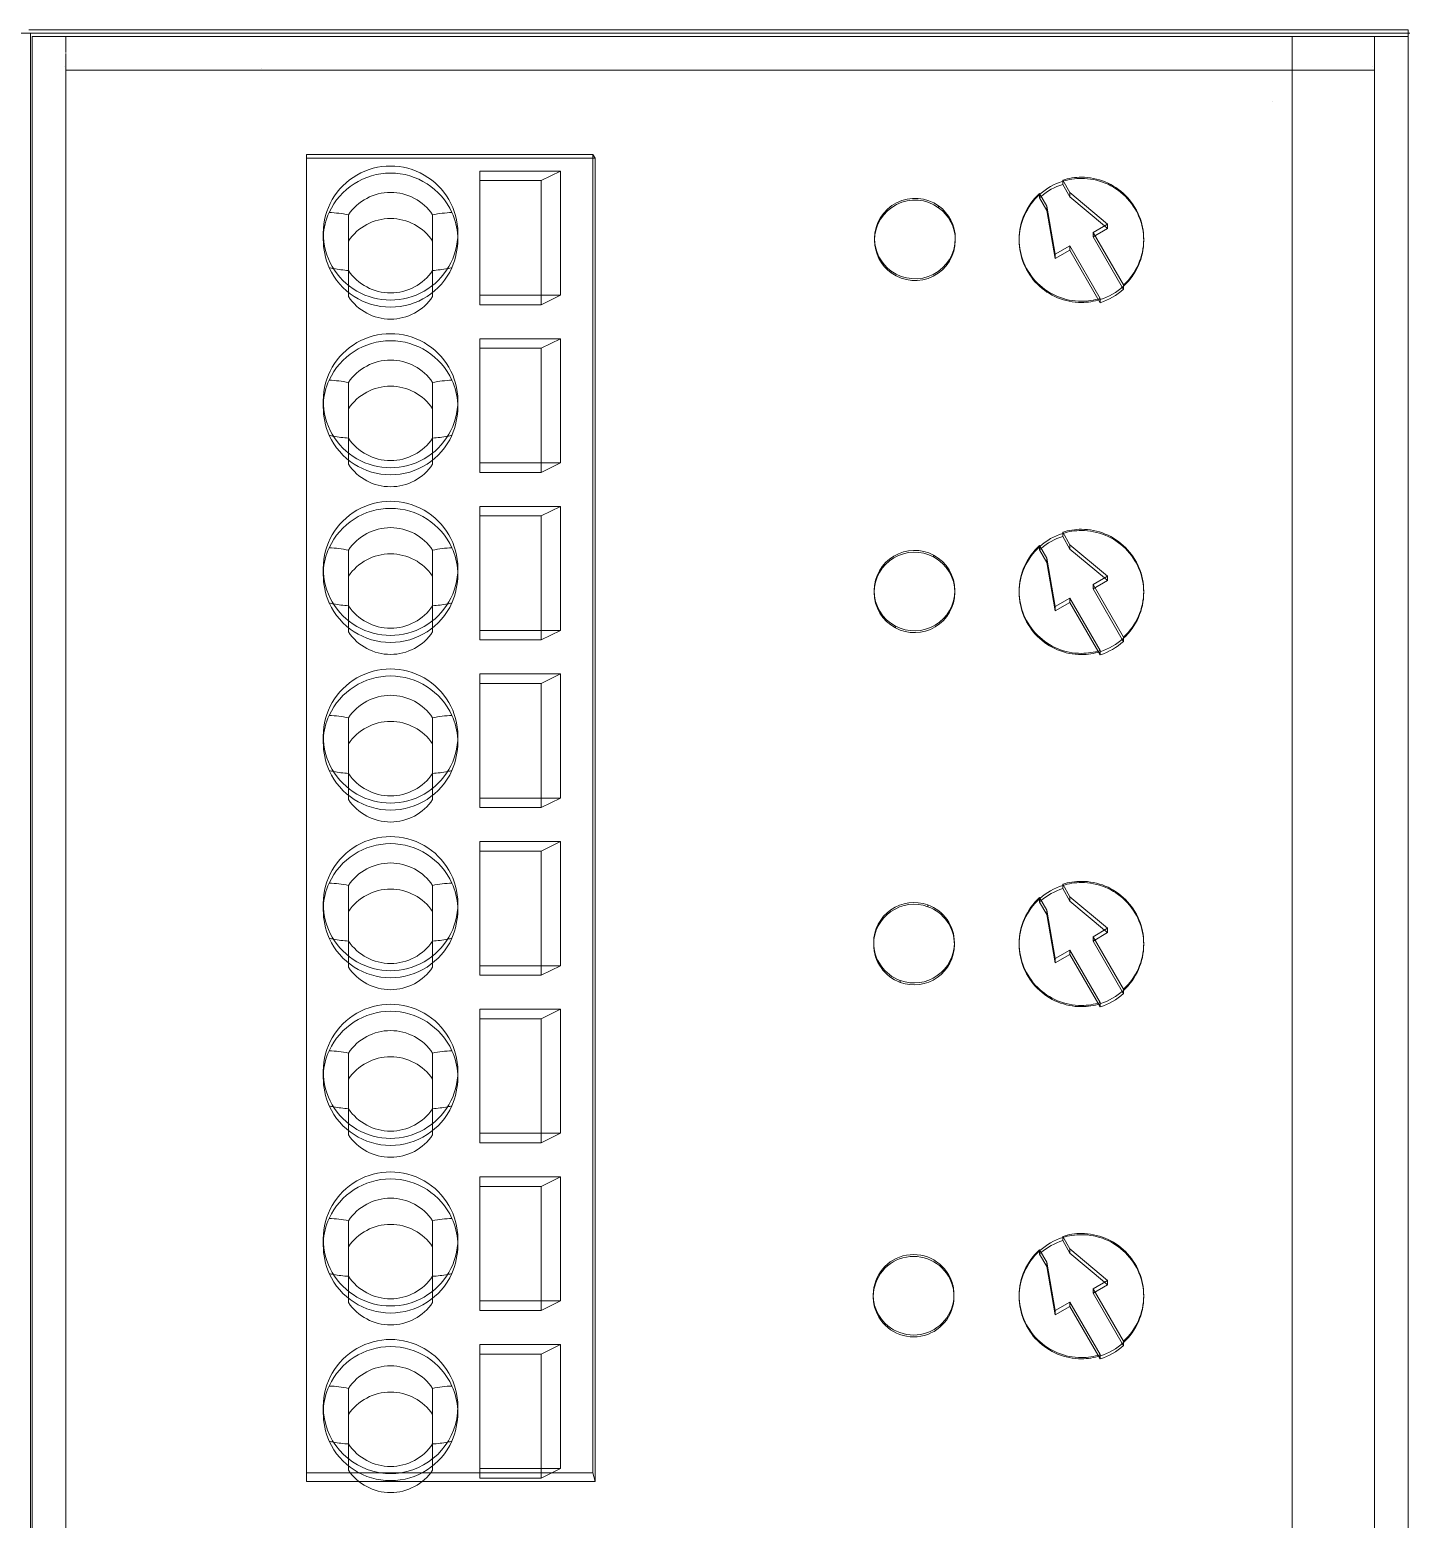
# Model space of a CAD drawing. Header units: millimetres. Extents: x 4137 to 6698, y 1400 to 3585.
# Drawn here: x 4469.7 to 4510.68, y 2616.49 to 2660.75 of the extents above; entities that cross this region are included whole.
import ezdxf

# ---------------------------------------------------------------- set-up
doc = ezdxf.new("R2010")
doc.units = ezdxf.units.MM
doc.layers.add('000-SI-Oprema', color=30, linetype='Continuous', lineweight=0)

msp = doc.modelspace()

# ---------------------------------------------------------------- linework, layer by layer
at = {"layer": '000-SI-Oprema', "color": 0, "linetype": 'ByBlock', "lineweight": 0}
for p, q in [((4469.728, 2660.646), (4428.728, 2660.646)), ((4469.728, 2660.646), (4428.728, 2660.646)), ((4510.68, 2660.745), (4469.68, 2660.745)), ((4510.68, 2660.745), (4469.68, 2660.745)), ((4469.728, 2530.646), (4469.728, 2660.646)), ((4469.728, 2549.195), (4469.728, 2660.646)), ((4469.728, 2660.646), (4469.728, 2660.646)), ((4469.728, 2660.646), (4469.728, 2660.646)), ((4510.728, 2660.646), (4469.728, 2660.646)), ((4469.728, 2660.646), (4469.728, 2530.646)), ((4469.728, 2549.195), (4469.728, 2660.646)), ((4469.728, 2660.646), (4469.728, 2660.646)), ((4510.728, 2660.646), (4469.728, 2660.646)), ((4470.728, 2660.646), (4470.728, 2660.646)), ((4471.68, 2660.745), (4471.68, 2660.745)), ((4471.68, 2660.745), (4471.68, 2660.745)), ((4471.728, 2660.646), (4471.728, 2660.646)), ((4471.728, 2660.646), (4471.728, 2660.646)), ((4472.84, 2660.646), (4472.84, 2660.646)), ((4474.68, 2660.745), (4474.68, 2660.745)), ((4474.68, 2660.745), (4474.68, 2660.745)), ((4474.68, 2660.745), (4474.68, 2660.745)), ((4474.68, 2660.745), (4474.68, 2660.745)), ((4474.68, 2660.745), (4474.68, 2660.745)), ((4474.68, 2660.745), (4474.68, 2660.745)), ((4474.68, 2660.745), (4474.68, 2660.745)), ((4474.68, 2660.745), (4474.68, 2660.745)), ((4474.68, 2660.745), (4474.68, 2660.745)), ((4474.68, 2660.745), (4474.68, 2660.745)), ((4474.68, 2660.745), (4474.68, 2660.745)), ((4474.68, 2660.745), (4474.68, 2660.745)), ((4474.68, 2660.745), (4474.68, 2660.745)), ((4474.728, 2660.646), (4474.728, 2660.646)), ((4474.728, 2660.646), (4474.728, 2660.646)), ((4474.728, 2660.646), (4474.728, 2660.646)), ((4474.728, 2660.646), (4474.728, 2660.646)), ((4474.728, 2660.646), (4474.728, 2660.646)), ((4474.728, 2660.646), (4474.728, 2660.646)), ((4474.728, 2660.646), (4474.728, 2660.646)), ((4474.728, 2660.646), (4474.728, 2660.646)), ((4474.728, 2660.646), (4474.728, 2660.646)), ((4474.728, 2660.646), (4474.728, 2660.646)), ((4474.728, 2660.646), (4474.728, 2660.646)), ((4474.728, 2660.646), (4474.728, 2660.646)), ((4474.728, 2660.646), (4474.728, 2660.646)), ((4475.08, 2660.745), (4475.08, 2660.745)), ((4475.08, 2660.745), (4475.08, 2660.745)), ((4475.128, 2660.646), (4475.128, 2660.646)), ((4475.128, 2660.646), (4475.128, 2660.646)), ((4476.58, 2660.745), (4476.58, 2660.745)), ((4476.58, 2660.745), (4476.58, 2660.745)), ((4476.58, 2660.745), (4476.58, 2660.745)), ((4476.58, 2660.745), (4476.58, 2660.745)), ((4476.628, 2660.646), (4476.628, 2660.646)), ((4476.628, 2660.646), (4476.628, 2660.646)), ((4476.628, 2660.646), (4476.628, 2660.646)), ((4476.628, 2660.646), (4476.628, 2660.646)), ((4477.58, 2660.745), (4477.58, 2660.745)), ((4477.628, 2660.646), (4477.628, 2660.646)), ((4478.08, 2660.745), (4478.08, 2660.745)), ((4478.08, 2660.745), (4478.08, 2660.745)), ((4478.08, 2660.745), (4478.08, 2660.745)), ((4478.128, 2660.646), (4478.128, 2660.646)), ((4478.128, 2660.646), (4478.128, 2660.646)), ((4478.128, 2660.646), (4478.128, 2660.646)), ((4489.197, 2660.745), (4489.197, 2660.745)), ((4489.197, 2660.745), (4489.197, 2660.745)), ((4489.197, 2660.745), (4489.197, 2660.745)), ((4489.197, 2660.745), (4489.197, 2660.745)), ((4489.197, 2660.745), (4489.197, 2660.745)), ((4489.197, 2660.745), (4489.197, 2660.745)), ((4489.197, 2660.745), (4489.197, 2660.745)), ((4489.197, 2660.745), (4489.197, 2660.745)), ((4489.197, 2660.745), (4489.197, 2660.745)), ((4489.197, 2660.745), (4489.197, 2660.745)), ((4489.197, 2660.745), (4489.197, 2660.745)), ((4489.197, 2660.745), (4489.197, 2660.745)), ((4489.197, 2660.745), (4489.197, 2660.745)), ((4489.197, 2660.745), (4489.197, 2660.745)), ((4489.197, 2660.745), (4489.197, 2660.745)), ((4489.245, 2660.646), (4489.245, 2660.646)), ((4489.245, 2660.646), (4489.245, 2660.646)), ((4489.245, 2660.646), (4489.245, 2660.646)), ((4489.245, 2660.646), (4489.245, 2660.646)), ((4489.245, 2660.646), (4489.245, 2660.646)), ((4489.245, 2660.646), (4489.245, 2660.646)), ((4489.245, 2660.646), (4489.245, 2660.646)), ((4489.245, 2660.646), (4489.245, 2660.646)), ((4489.245, 2660.646), (4489.245, 2660.646)), ((4489.245, 2660.646), (4489.245, 2660.646)), ((4489.245, 2660.646), (4489.245, 2660.646)), ((4489.245, 2660.646), (4489.245, 2660.646)), ((4489.245, 2660.646), (4489.245, 2660.646)), ((4489.245, 2660.646), (4489.245, 2660.646)), ((4489.245, 2660.646), (4489.245, 2660.646)), ((4491.162, 2660.745), (4491.162, 2660.745)), ((4491.162, 2660.745), (4491.162, 2660.745)), ((4491.162, 2660.745), (4491.162, 2660.745)), ((4491.162, 2660.745), (4491.162, 2660.745)), ((4491.162, 2660.745), (4491.162, 2660.745)), ((4491.162, 2660.745), (4491.162, 2660.745)), ((4491.162, 2660.745), (4491.162, 2660.745)), ((4491.162, 2660.745), (4491.162, 2660.745)), ((4491.162, 2660.745), (4491.162, 2660.745)), ((4491.162, 2660.745), (4491.162, 2660.745)), ((4491.162, 2660.745), (4491.162, 2660.745)), ((4491.162, 2660.745), (4491.162, 2660.745)), ((4491.162, 2660.745), (4491.162, 2660.745)), ((4491.162, 2660.745), (4491.162, 2660.745)), ((4491.162, 2660.745), (4491.162, 2660.745)), ((4491.21, 2660.646), (4491.21, 2660.646)), ((4491.21, 2660.646), (4491.21, 2660.646)), ((4491.21, 2660.646), (4491.21, 2660.646)), ((4491.21, 2660.646), (4491.21, 2660.646)), ((4491.21, 2660.646), (4491.21, 2660.646)), ((4491.21, 2660.646), (4491.21, 2660.646)), ((4491.21, 2660.646), (4491.21, 2660.646)), ((4491.21, 2660.646), (4491.21, 2660.646)), ((4491.21, 2660.646), (4491.21, 2660.646)), ((4491.21, 2660.646), (4491.21, 2660.646)), ((4491.21, 2660.646), (4491.21, 2660.646)), ((4491.21, 2660.646), (4491.21, 2660.646)), ((4491.21, 2660.646), (4491.21, 2660.646)), ((4491.21, 2660.646), (4491.21, 2660.646)), ((4491.21, 2660.646), (4491.21, 2660.646)), ((4506.68, 2660.745), (4506.68, 2660.745)), ((4506.68, 2660.745), (4506.68, 2660.745)), ((4506.68, 2660.745), (4506.68, 2660.745)), ((4506.68, 2660.745), (4506.68, 2660.745)), ((4506.68, 2660.745), (4506.68, 2660.745)), ((4506.68, 2660.745), (4506.68, 2660.745)), ((4506.68, 2660.745), (4506.68, 2660.745)), ((4506.68, 2660.745), (4506.68, 2660.745)), ((4506.68, 2660.745), (4506.68, 2660.745)), ((4506.68, 2660.745), (4506.68, 2660.745)), ((4506.68, 2660.745), (4506.68, 2660.745)), ((4506.68, 2660.745), (4506.68, 2660.745)), ((4506.728, 2660.646), (4506.728, 2660.646)), ((4506.728, 2660.646), (4506.728, 2660.646)), ((4506.728, 2660.646), (4506.728, 2660.646)), ((4506.728, 2660.646), (4506.728, 2660.646)), ((4506.728, 2660.646), (4506.728, 2660.646)), ((4506.728, 2660.646), (4506.728, 2660.646)), ((4506.728, 2660.646), (4506.728, 2660.646)), ((4506.728, 2660.646), (4506.728, 2660.646)), ((4506.728, 2660.646), (4506.728, 2660.646)), ((4506.728, 2660.646), (4506.728, 2660.646)), ((4506.728, 2660.646), (4506.728, 2660.646)), ((4506.728, 2660.646), (4506.728, 2660.646)), ((4506.98, 2660.745), (4506.98, 2660.745)), ((4506.98, 2660.745), (4506.98, 2660.745)), ((4506.98, 2660.745), (4506.98, 2660.745)), ((4507.028, 2660.646), (4507.028, 2660.646)), ((4507.028, 2660.646), (4507.028, 2660.646)), ((4507.028, 2660.646), (4507.028, 2660.646)), ((4507.178, 2660.646), (4507.178, 2660.646)), ((4510.68, 2530.745), (4510.68, 2660.745)), ((4510.68, 2549.295), (4510.68, 2660.745)), ((4510.68, 2660.745), (4510.68, 2660.745)), ((4469.776, 2660.546), (4469.776, 2547.605)), ((4469.776, 2660.546), (4469.776, 2660.546)), ((4469.776, 2660.546), (4472.888, 2660.546)), ((4470.776, 2660.071), (4470.776, 2660.546)), ((4470.776, 2660.546), (4470.776, 2660.546)), ((4472.888, 2660.546), (4472.888, 2660.546)), ((4472.888, 2660.546), (4507.226, 2660.546)), ((4507.226, 2660.546), (4507.226, 2547.605)), ((4507.226, 2660.546), (4510.676, 2660.546)), ((4507.226, 2660.546), (4507.226, 2660.546)), ((4509.676, 2660.546), (4509.676, 2660.071)), ((4509.676, 2660.546), (4509.676, 2660.546)), ((4510.676, 2660.546), (4510.676, 2547.604)), ((4510.676, 2660.546), (4510.676, 2660.546)), ((4470.776, 2660.044), (4470.776, 2548.761)), ((4509.676, 2548.761), (4509.676, 2660.071)), ((4470.728, 2659.646), (4470.728, 2659.646)), ((4470.776, 2659.546), (4509.676, 2659.546)), ((4470.776, 2659.546), (4470.776, 2659.546)), ((4476.591, 2659.609), (4476.591, 2659.609)), ((4509.628, 2659.646), (4509.628, 2659.646)), ((4509.676, 2659.546), (4509.676, 2659.546)), ((4506.657, 2658.627), (4506.657, 2658.627)), ((4506.657, 2658.627), (4506.657, 2658.627)), ((4506.657, 2658.627), (4506.657, 2658.627)), ((4506.657, 2658.627), (4506.657, 2658.627)), ((4506.657, 2658.627), (4506.657, 2658.627)), ((4506.657, 2658.627), (4506.657, 2658.627)), ((4506.657, 2658.627), (4506.657, 2658.627)), ((4506.657, 2658.627), (4506.657, 2658.627)), ((4506.657, 2658.627), (4506.657, 2658.627)), ((4506.657, 2658.627), (4506.657, 2658.627)), ((4506.657, 2658.627), (4506.657, 2658.627)), ((4506.657, 2658.627), (4506.657, 2658.627)), ((4477.928, 2657.039), (4477.928, 2617.87)), ((4486.437, 2657.039), (4477.928, 2657.039)), ((4486.437, 2617.87), (4486.437, 2657.039)), ((4486.513, 2656.928), (4486.437, 2657.039)), ((4486.437, 2656.928), (4477.928, 2656.928)), ((4486.513, 2656.928), (4486.437, 2656.928)), ((4486.511, 2617.615), (4486.513, 2656.928)), ((4483.078, 2656.548), (4483.078, 2652.862)), ((4485.478, 2656.548), (4483.078, 2656.548)), ((4483.078, 2656.263), (4484.902, 2656.263)), ((4485.478, 2656.548), (4484.902, 2656.263)), ((4484.902, 2652.862), (4484.902, 2656.263)), ((4485.478, 2656.548), (4485.478, 2652.862)), ((4500.409, 2656.28), (4500.409, 2656.275)), ((4500.625, 2655.906), (4500.409, 2656.28)), ((4500.409, 2656.275), (4500.409, 2656.27)), ((4500.409, 2656.27), (4500.409, 2656.265)), ((4500.409, 2656.265), (4500.409, 2656.259)), ((4500.409, 2656.259), (4500.409, 2656.254)), ((4500.409, 2656.254), (4500.409, 2656.249)), ((4500.409, 2656.249), (4500.409, 2656.244)), ((4500.409, 2656.244), (4500.409, 2656.231)), ((4500.409, 2656.231), (4500.409, 2656.218)), ((4500.409, 2656.218), (4500.409, 2656.204)), ((4500.409, 2656.204), (4500.409, 2656.191)), ((4500.409, 2656.191), (4500.409, 2656.178)), ((4500.409, 2656.178), (4500.409, 2656.165)), ((4500.409, 2656.165), (4500.409, 2656.151)), ((4500.409, 2656.151), (4500.625, 2655.778)), ((4499.716, 2655.881), (4499.716, 2655.876)), ((4499.716, 2655.881), (4499.932, 2655.508)), ((4499.716, 2655.876), (4499.716, 2655.871)), ((4499.716, 2655.871), (4499.716, 2655.866)), ((4499.716, 2655.866), (4499.716, 2655.861)), ((4499.716, 2655.861), (4499.716, 2655.856)), ((4499.716, 2655.856), (4499.716, 2655.851)), ((4499.716, 2655.851), (4499.716, 2655.846)), ((4499.716, 2655.833), (4499.716, 2655.846)), ((4499.716, 2655.819), (4499.716, 2655.833)), ((4499.716, 2655.806), (4499.716, 2655.819)), ((4499.716, 2655.793), (4499.716, 2655.806)), ((4499.716, 2655.779), (4499.716, 2655.793)), ((4499.716, 2655.766), (4499.716, 2655.779)), ((4499.716, 2655.753), (4499.716, 2655.766)), ((4499.932, 2655.38), (4499.716, 2655.753)), ((4501.745, 2654.97), (4500.625, 2655.906)), ((4500.625, 2655.906), (4500.625, 2655.778)), ((4500.625, 2655.778), (4501.654, 2654.918)), ((4479.178, 2653.594), (4479.178, 2655.246)), ((4481.678, 2655.246), (4481.678, 2653.594)), ((4496.719, 2655.458), (4496.719, 2655.512)), ((4499.932, 2655.508), (4499.932, 2655.38)), ((4499.932, 2655.508), (4500.186, 2654.074)), ((4500.186, 2653.945), (4499.932, 2655.38)), ((4501.312, 2654.721), (4501.745, 2654.97)), ((4501.745, 2654.842), (4501.312, 2654.593)), ((4501.654, 2654.918), (4501.745, 2654.842)), ((4501.745, 2654.842), (4501.745, 2654.97)), ((4478.428, 2654.519), (4478.428, 2654.705)), ((4482.428, 2654.519), (4482.428, 2654.705)), ((4494.816, 2654.543), (4494.816, 2654.49)), ((4497.216, 2654.544), (4497.216, 2654.49)), ((4499.116, 2654.487), (4499.116, 2654.522)), ((4501.312, 2654.593), (4501.312, 2654.721)), ((4502.215, 2653.163), (4501.312, 2654.721)), ((4501.312, 2654.593), (4502.18, 2653.096)), ((4502.816, 2654.487), (4502.816, 2654.522)), ((4500.186, 2654.074), (4500.619, 2654.323)), ((4500.619, 2654.194), (4500.186, 2653.945)), ((4500.186, 2654.074), (4500.186, 2653.945)), ((4500.619, 2654.323), (4500.619, 2654.194)), ((4500.619, 2654.323), (4501.522, 2652.764)), ((4501.522, 2652.636), (4500.619, 2654.194)), ((4479.178, 2653.594), (4479.178, 2652.817)), ((4481.678, 2653.594), (4481.678, 2652.817)), ((4495.312, 2653.522), (4495.312, 2653.575)), ((4502.18, 2653.096), (4502.215, 2653.034)), ((4502.215, 2653.158), (4502.215, 2653.163)), ((4502.215, 2653.153), (4502.215, 2653.158)), ((4502.215, 2653.147), (4502.215, 2653.153)), ((4502.215, 2653.142), (4502.215, 2653.147)), ((4502.215, 2653.137), (4502.215, 2653.142)), ((4502.215, 2653.132), (4502.215, 2653.137)), ((4502.215, 2653.127), (4502.215, 2653.132)), ((4502.215, 2653.114), (4502.215, 2653.127)), ((4502.215, 2653.101), (4502.215, 2653.114)), ((4502.215, 2653.087), (4502.215, 2653.101)), ((4502.215, 2653.074), (4502.215, 2653.087)), ((4502.215, 2653.061), (4502.215, 2653.074)), ((4502.215, 2653.048), (4502.215, 2653.061)), ((4502.215, 2653.034), (4502.215, 2653.048)), ((4485.478, 2652.862), (4483.078, 2652.862)), ((4483.078, 2652.577), (4483.078, 2652.862)), ((4484.902, 2652.577), (4484.902, 2652.862)), ((4484.902, 2652.577), (4485.478, 2652.862)), ((4501.522, 2652.759), (4501.522, 2652.764)), ((4501.522, 2652.754), (4501.522, 2652.759)), ((4501.522, 2652.749), (4501.522, 2652.754)), ((4501.522, 2652.744), (4501.522, 2652.749)), ((4501.522, 2652.739), (4501.522, 2652.744)), ((4501.522, 2652.734), (4501.522, 2652.739)), ((4501.522, 2652.729), (4501.522, 2652.734)), ((4501.522, 2652.715), (4501.522, 2652.729)), ((4501.522, 2652.702), (4501.522, 2652.715)), ((4501.522, 2652.689), (4501.522, 2652.702)), ((4501.522, 2652.676), (4501.522, 2652.689)), ((4501.522, 2652.662), (4501.522, 2652.676)), ((4501.522, 2652.649), (4501.522, 2652.662)), ((4501.522, 2652.636), (4501.522, 2652.649)), ((4483.078, 2652.577), (4484.902, 2652.577)), ((4483.078, 2651.567), (4483.078, 2647.881)), ((4485.478, 2651.567), (4483.078, 2651.567)), ((4483.078, 2651.282), (4484.902, 2651.282)), ((4485.478, 2651.567), (4484.902, 2651.282)), ((4484.902, 2647.881), (4484.902, 2651.282)), ((4485.478, 2651.567), (4485.478, 2647.881)), ((4479.178, 2648.613), (4479.178, 2650.265)), ((4481.678, 2650.265), (4481.678, 2648.613)), ((4478.428, 2649.538), (4478.428, 2649.724)), ((4482.428, 2649.538), (4482.428, 2649.724)), ((4479.178, 2648.613), (4479.178, 2647.836)), ((4481.678, 2648.613), (4481.678, 2647.836)), ((4485.478, 2647.881), (4483.078, 2647.881)), ((4483.078, 2647.596), (4483.078, 2647.881)), ((4484.902, 2647.596), (4484.902, 2647.881)), ((4484.902, 2647.596), (4485.478, 2647.881)), ((4483.078, 2647.596), (4484.902, 2647.596)), ((4483.078, 2646.586), (4483.078, 2642.9)), ((4485.478, 2646.586), (4483.078, 2646.586)), ((4485.478, 2646.586), (4484.902, 2646.301)), ((4485.478, 2646.586), (4485.478, 2642.9)), ((4483.078, 2646.301), (4484.902, 2646.301)), ((4484.902, 2642.9), (4484.902, 2646.301)), ((4500.409, 2645.813), (4500.409, 2645.818)), ((4500.625, 2645.445), (4500.409, 2645.818)), ((4500.409, 2645.808), (4500.409, 2645.813)), ((4500.409, 2645.803), (4500.409, 2645.808)), ((4500.409, 2645.798), (4500.409, 2645.803)), ((4500.409, 2645.793), (4500.409, 2645.798)), ((4500.409, 2645.788), (4500.409, 2645.793)), ((4500.409, 2645.783), (4500.409, 2645.788)), ((4500.409, 2645.77), (4500.409, 2645.783)), ((4500.409, 2645.756), (4500.409, 2645.77)), ((4500.409, 2645.743), (4500.409, 2645.756)), ((4500.409, 2645.73), (4500.409, 2645.743)), ((4500.409, 2645.717), (4500.409, 2645.73)), ((4500.409, 2645.703), (4500.409, 2645.717)), ((4500.409, 2645.69), (4500.409, 2645.703)), ((4500.409, 2645.69), (4500.625, 2645.317)), ((4479.178, 2643.632), (4479.178, 2645.284)), ((4481.678, 2645.284), (4481.678, 2643.632)), ((4496.569, 2645.083), (4496.569, 2645.136)), ((4499.716, 2645.415), (4499.716, 2645.42)), ((4499.716, 2645.42), (4499.932, 2645.047)), ((4499.716, 2645.41), (4499.716, 2645.415)), ((4499.716, 2645.405), (4499.716, 2645.41)), ((4499.716, 2645.4), (4499.716, 2645.405)), ((4499.716, 2645.394), (4499.716, 2645.4)), ((4499.716, 2645.389), (4499.716, 2645.394)), ((4499.716, 2645.384), (4499.716, 2645.389)), ((4499.716, 2645.371), (4499.716, 2645.384)), ((4499.716, 2645.358), (4499.716, 2645.371)), ((4499.716, 2645.345), (4499.716, 2645.358)), ((4499.716, 2645.331), (4499.716, 2645.345)), ((4499.716, 2645.318), (4499.716, 2645.331)), ((4499.716, 2645.305), (4499.716, 2645.318)), ((4499.716, 2645.292), (4499.716, 2645.305)), ((4499.932, 2644.918), (4499.716, 2645.292)), ((4501.745, 2644.509), (4500.625, 2645.445)), ((4500.625, 2645.445), (4500.625, 2645.317)), ((4500.625, 2645.317), (4501.654, 2644.457)), ((4478.428, 2644.557), (4478.428, 2644.743)), ((4482.428, 2644.557), (4482.428, 2644.743)), ((4499.932, 2645.047), (4500.186, 2643.612)), ((4499.932, 2645.047), (4499.932, 2644.918)), ((4500.186, 2643.484), (4499.932, 2644.918)), ((4501.312, 2644.26), (4501.745, 2644.509)), ((4501.745, 2644.381), (4501.312, 2644.132)), ((4502.215, 2642.701), (4501.312, 2644.26)), ((4501.312, 2644.132), (4501.312, 2644.26)), ((4501.654, 2644.457), (4501.745, 2644.381)), ((4501.745, 2644.381), (4501.745, 2644.509)), ((4494.803, 2644.082), (4494.803, 2644.028)), ((4497.203, 2644.082), (4497.203, 2644.028)), ((4499.116, 2644.025), (4499.116, 2644.061)), ((4500.186, 2643.612), (4500.619, 2643.861)), ((4500.619, 2643.861), (4500.619, 2643.733)), ((4500.619, 2643.861), (4501.522, 2642.303)), ((4501.312, 2644.132), (4502.18, 2642.634)), ((4502.816, 2644.025), (4502.816, 2644.061)), ((4479.178, 2643.632), (4479.178, 2642.855)), ((4481.678, 2643.632), (4481.678, 2642.855)), ((4500.619, 2643.733), (4500.186, 2643.484)), ((4500.186, 2643.612), (4500.186, 2643.484)), ((4501.522, 2642.175), (4500.619, 2643.733)), ((4485.478, 2642.9), (4483.078, 2642.9)), ((4483.078, 2642.615), (4483.078, 2642.9)), ((4484.902, 2642.615), (4485.478, 2642.9)), ((4484.902, 2642.615), (4484.902, 2642.9)), ((4495.436, 2642.974), (4495.436, 2643.028)), ((4483.078, 2642.615), (4484.902, 2642.615)), ((4502.18, 2642.634), (4502.215, 2642.573)), ((4502.215, 2642.696), (4502.215, 2642.701)), ((4502.215, 2642.691), (4502.215, 2642.696)), ((4502.215, 2642.686), (4502.215, 2642.691)), ((4502.215, 2642.681), (4502.215, 2642.686)), ((4502.215, 2642.676), (4502.215, 2642.681)), ((4502.215, 2642.671), (4502.215, 2642.676)), ((4502.215, 2642.666), (4502.215, 2642.671)), ((4502.215, 2642.653), (4502.215, 2642.666)), ((4502.215, 2642.639), (4502.215, 2642.653)), ((4502.215, 2642.626), (4502.215, 2642.639)), ((4502.215, 2642.613), (4502.215, 2642.626)), ((4502.215, 2642.6), (4502.215, 2642.613)), ((4502.215, 2642.586), (4502.215, 2642.6)), ((4502.215, 2642.573), (4502.215, 2642.586)), ((4501.522, 2642.303), (4501.522, 2642.298)), ((4501.522, 2642.298), (4501.522, 2642.293)), ((4501.522, 2642.293), (4501.522, 2642.288)), ((4501.522, 2642.288), (4501.522, 2642.283)), ((4501.522, 2642.283), (4501.522, 2642.277)), ((4501.522, 2642.277), (4501.522, 2642.272)), ((4501.522, 2642.272), (4501.522, 2642.267)), ((4501.522, 2642.254), (4501.522, 2642.267)), ((4501.522, 2642.241), (4501.522, 2642.254)), ((4501.522, 2642.228), (4501.522, 2642.241)), ((4501.522, 2642.214), (4501.522, 2642.228)), ((4501.522, 2642.201), (4501.522, 2642.214)), ((4501.522, 2642.188), (4501.522, 2642.201)), ((4501.522, 2642.175), (4501.522, 2642.188)), ((4483.078, 2641.605), (4483.078, 2637.919)), ((4485.478, 2641.605), (4483.078, 2641.605)), ((4485.478, 2641.605), (4484.902, 2641.32)), ((4485.478, 2641.605), (4485.478, 2637.919)), ((4483.078, 2641.32), (4484.902, 2641.32)), ((4484.902, 2637.919), (4484.902, 2641.32)), ((4479.178, 2638.651), (4479.178, 2640.303)), ((4481.678, 2640.303), (4481.678, 2638.651)), ((4478.428, 2639.576), (4478.428, 2639.762)), ((4482.428, 2639.576), (4482.428, 2639.762)), ((4479.178, 2638.651), (4479.178, 2637.874)), ((4481.678, 2638.651), (4481.678, 2637.874)), ((4485.478, 2637.919), (4483.078, 2637.919)), ((4483.078, 2637.634), (4483.078, 2637.919)), ((4483.078, 2637.634), (4484.902, 2637.634)), ((4484.902, 2637.634), (4485.478, 2637.919)), ((4484.902, 2637.634), (4484.902, 2637.919)), ((4483.078, 2636.624), (4483.078, 2632.938)), ((4485.478, 2636.624), (4483.078, 2636.624)), ((4483.078, 2636.339), (4484.902, 2636.339)), ((4485.478, 2636.624), (4484.902, 2636.339)), ((4484.902, 2632.938), (4484.902, 2636.339)), ((4485.478, 2636.624), (4485.478, 2632.938)), ((4500.409, 2635.352), (4500.409, 2635.357)), ((4500.625, 2634.984), (4500.409, 2635.357)), ((4500.409, 2635.347), (4500.409, 2635.352)), ((4500.409, 2635.342), (4500.409, 2635.347)), ((4500.409, 2635.337), (4500.409, 2635.342)), ((4500.409, 2635.332), (4500.409, 2635.337)), ((4500.409, 2635.326), (4500.409, 2635.332)), ((4479.178, 2633.67), (4479.178, 2635.322)), ((4481.678, 2635.322), (4481.678, 2633.67)), ((4499.716, 2634.954), (4499.716, 2634.959)), ((4499.716, 2634.959), (4499.932, 2634.586)), ((4499.716, 2634.948), (4499.716, 2634.954)), ((4499.716, 2634.943), (4499.716, 2634.948)), ((4499.716, 2634.938), (4499.716, 2634.943)), ((4499.716, 2634.933), (4499.716, 2634.938)), ((4499.716, 2634.928), (4499.716, 2634.933)), ((4499.716, 2634.923), (4499.716, 2634.928)), ((4499.716, 2634.923), (4499.716, 2634.91)), ((4499.716, 2634.91), (4499.716, 2634.896)), ((4499.716, 2634.896), (4499.716, 2634.883)), ((4500.409, 2635.321), (4500.409, 2635.326)), ((4500.409, 2635.308), (4500.409, 2635.321)), ((4500.409, 2635.295), (4500.409, 2635.308)), ((4500.409, 2635.282), (4500.409, 2635.295)), ((4500.409, 2635.269), (4500.409, 2635.282)), ((4500.409, 2635.255), (4500.409, 2635.269)), ((4500.409, 2635.242), (4500.409, 2635.255)), ((4500.409, 2635.229), (4500.409, 2635.242)), ((4500.409, 2635.229), (4500.625, 2634.856)), ((4500.625, 2634.984), (4500.625, 2634.856)), ((4501.745, 2634.048), (4500.625, 2634.984)), ((4478.428, 2634.595), (4478.428, 2634.781)), ((4482.428, 2634.595), (4482.428, 2634.781)), ((4496.398, 2634.691), (4496.398, 2634.745)), ((4499.716, 2634.883), (4499.716, 2634.87)), ((4499.716, 2634.87), (4499.716, 2634.857)), ((4499.716, 2634.857), (4499.716, 2634.844)), ((4499.716, 2634.844), (4499.716, 2634.83)), ((4499.932, 2634.457), (4499.716, 2634.83)), ((4499.932, 2634.586), (4499.932, 2634.457)), ((4499.932, 2634.586), (4500.186, 2633.151)), ((4500.186, 2633.023), (4499.932, 2634.457)), ((4500.625, 2634.856), (4501.654, 2633.996)), ((4501.312, 2633.799), (4501.745, 2634.048)), ((4501.745, 2633.92), (4501.745, 2634.048)), ((4479.178, 2633.67), (4479.178, 2632.893)), ((4481.678, 2633.67), (4481.678, 2632.893)), ((4494.79, 2633.62), (4494.79, 2633.567)), ((4497.19, 2633.62), (4497.19, 2633.567)), ((4499.116, 2633.564), (4499.116, 2633.6)), ((4501.745, 2633.92), (4501.312, 2633.67)), ((4502.215, 2632.24), (4501.312, 2633.799)), ((4501.312, 2633.67), (4501.312, 2633.799)), ((4501.312, 2633.67), (4502.18, 2632.173)), ((4501.654, 2633.996), (4501.745, 2633.92)), ((4502.816, 2633.564), (4502.816, 2633.6)), ((4500.186, 2633.151), (4500.619, 2633.4)), ((4500.619, 2633.272), (4500.186, 2633.023)), ((4500.186, 2633.151), (4500.186, 2633.023)), ((4500.619, 2633.4), (4500.619, 2633.272)), ((4500.619, 2633.4), (4501.522, 2631.842)), ((4501.522, 2631.713), (4500.619, 2633.272)), ((4485.478, 2632.938), (4483.078, 2632.938)), ((4483.078, 2632.653), (4483.078, 2632.938)), ((4484.902, 2632.653), (4485.478, 2632.938)), ((4484.902, 2632.653), (4484.902, 2632.938)), ((4483.078, 2632.653), (4484.902, 2632.653)), ((4495.581, 2632.443), (4495.581, 2632.496)), ((4502.215, 2632.235), (4502.215, 2632.24)), ((4502.215, 2632.23), (4502.215, 2632.235)), ((4501.522, 2631.842), (4501.522, 2631.837)), ((4501.522, 2631.837), (4501.522, 2631.831)), ((4501.522, 2631.831), (4501.522, 2631.826)), ((4501.522, 2631.826), (4501.522, 2631.821)), ((4501.522, 2631.821), (4501.522, 2631.816)), ((4501.522, 2631.816), (4501.522, 2631.811)), ((4501.522, 2631.811), (4501.522, 2631.806)), ((4501.522, 2631.806), (4501.522, 2631.793)), ((4501.522, 2631.793), (4501.522, 2631.779)), ((4502.18, 2632.173), (4502.215, 2632.112)), ((4502.215, 2632.225), (4502.215, 2632.23)), ((4502.215, 2632.22), (4502.215, 2632.225)), ((4502.215, 2632.215), (4502.215, 2632.22)), ((4502.215, 2632.209), (4502.215, 2632.215)), ((4502.215, 2632.204), (4502.215, 2632.209)), ((4502.215, 2632.191), (4502.215, 2632.204)), ((4502.215, 2632.178), (4502.215, 2632.191)), ((4502.215, 2632.165), (4502.215, 2632.178)), ((4502.215, 2632.152), (4502.215, 2632.165)), ((4502.215, 2632.138), (4502.215, 2632.152)), ((4502.215, 2632.125), (4502.215, 2632.138)), ((4502.215, 2632.112), (4502.215, 2632.125)), ((4483.078, 2631.643), (4483.078, 2627.957)), ((4485.478, 2631.643), (4483.078, 2631.643)), ((4483.078, 2631.358), (4484.902, 2631.358)), ((4485.478, 2631.643), (4484.902, 2631.358)), ((4484.902, 2627.957), (4484.902, 2631.358)), ((4485.478, 2631.643), (4485.478, 2627.957)), ((4501.522, 2631.779), (4501.522, 2631.766)), ((4501.522, 2631.766), (4501.522, 2631.753)), ((4501.522, 2631.753), (4501.522, 2631.74)), ((4501.522, 2631.74), (4501.522, 2631.727)), ((4501.522, 2631.727), (4501.522, 2631.713)), ((4479.178, 2628.689), (4479.178, 2630.341)), ((4481.678, 2630.341), (4481.678, 2628.689)), ((4478.428, 2629.614), (4478.428, 2629.8)), ((4482.428, 2629.614), (4482.428, 2629.8)), ((4479.178, 2628.689), (4479.178, 2627.912)), ((4481.678, 2628.689), (4481.678, 2627.912)), ((4485.478, 2627.957), (4483.078, 2627.957)), ((4483.078, 2627.672), (4483.078, 2627.957)), ((4484.902, 2627.672), (4485.478, 2627.957)), ((4484.902, 2627.672), (4484.902, 2627.957)), ((4483.078, 2627.672), (4484.902, 2627.672)), ((4483.078, 2626.662), (4483.078, 2622.976)), ((4485.478, 2626.662), (4483.078, 2626.662)), ((4485.478, 2626.662), (4484.902, 2626.377)), ((4485.478, 2626.662), (4485.478, 2622.976)), ((4483.078, 2626.377), (4484.902, 2626.377)), ((4484.902, 2622.976), (4484.902, 2626.377)), ((4479.178, 2623.708), (4479.178, 2625.36)), ((4481.678, 2625.36), (4481.678, 2623.708)), ((4478.428, 2624.633), (4478.428, 2624.819)), ((4482.428, 2624.633), (4482.428, 2624.819)), ((4500.409, 2624.896), (4500.409, 2624.891)), ((4500.625, 2624.523), (4500.409, 2624.896)), ((4500.409, 2624.891), (4500.409, 2624.886)), ((4500.409, 2624.886), (4500.409, 2624.881)), ((4500.409, 2624.881), (4500.409, 2624.875)), ((4500.409, 2624.875), (4500.409, 2624.87)), ((4500.409, 2624.87), (4500.409, 2624.865)), ((4500.409, 2624.865), (4500.409, 2624.86)), ((4500.409, 2624.86), (4500.409, 2624.847)), ((4500.409, 2624.847), (4500.409, 2624.834)), ((4500.409, 2624.834), (4500.409, 2624.82)), ((4500.409, 2624.82), (4500.409, 2624.807)), ((4500.409, 2624.807), (4500.409, 2624.794)), ((4500.409, 2624.794), (4500.409, 2624.781)), ((4500.409, 2624.781), (4500.409, 2624.768)), ((4500.409, 2624.768), (4500.625, 2624.395)), ((4499.716, 2624.498), (4499.716, 2624.492)), ((4499.716, 2624.498), (4499.932, 2624.124)), ((4499.716, 2624.492), (4499.716, 2624.487)), ((4499.716, 2624.487), (4499.716, 2624.482)), ((4499.716, 2624.482), (4499.716, 2624.477)), ((4499.716, 2624.477), (4499.716, 2624.472)), ((4499.716, 2624.472), (4499.716, 2624.466)), ((4499.716, 2624.466), (4499.716, 2624.461)), ((4499.716, 2624.448), (4499.716, 2624.461)), ((4499.716, 2624.435), (4499.716, 2624.448)), ((4499.716, 2624.422), (4499.716, 2624.435)), ((4499.716, 2624.409), (4499.716, 2624.422)), ((4499.716, 2624.396), (4499.716, 2624.409)), ((4499.716, 2624.382), (4499.716, 2624.396)), ((4499.716, 2624.369), (4499.716, 2624.382)), ((4499.932, 2623.996), (4499.716, 2624.369)), ((4501.745, 2623.587), (4500.625, 2624.523)), ((4500.625, 2624.523), (4500.625, 2624.395)), ((4500.625, 2624.395), (4501.654, 2623.534)), ((4499.932, 2624.124), (4499.932, 2623.996)), ((4499.932, 2624.124), (4500.186, 2622.69)), ((4500.186, 2622.562), (4499.932, 2623.996)), ((4479.178, 2623.708), (4479.178, 2622.931)), ((4481.678, 2623.708), (4481.678, 2622.931)), ((4497.102, 2623.519), (4497.102, 2623.573)), ((4501.312, 2623.338), (4501.745, 2623.587)), ((4501.745, 2623.458), (4501.312, 2623.209)), ((4501.654, 2623.534), (4501.745, 2623.458)), ((4501.745, 2623.458), (4501.745, 2623.587)), ((4485.478, 2622.976), (4483.078, 2622.976)), ((4483.078, 2622.691), (4483.078, 2622.976)), ((4484.902, 2622.691), (4484.902, 2622.976)), ((4484.902, 2622.691), (4485.478, 2622.976)), ((4494.777, 2623.159), (4494.777, 2623.105)), ((4497.177, 2623.159), (4497.177, 2623.105)), ((4499.116, 2623.102), (4499.116, 2623.138)), ((4502.215, 2621.779), (4501.312, 2623.338)), ((4501.312, 2623.209), (4501.312, 2623.338)), ((4501.312, 2623.209), (4502.18, 2621.711)), ((4502.816, 2623.102), (4502.816, 2623.138)), ((4483.078, 2622.691), (4484.902, 2622.691)), ((4494.851, 2622.692), (4494.851, 2622.745)), ((4500.186, 2622.69), (4500.619, 2622.939)), ((4500.619, 2622.811), (4500.186, 2622.562)), ((4500.186, 2622.69), (4500.186, 2622.562)), ((4500.619, 2622.939), (4500.619, 2622.811)), ((4500.619, 2622.939), (4501.522, 2621.381)), ((4501.522, 2621.252), (4500.619, 2622.811)), ((4483.078, 2621.681), (4483.078, 2617.995)), ((4485.478, 2621.681), (4483.078, 2621.681)), ((4485.478, 2621.681), (4484.902, 2621.396)), ((4485.478, 2621.681), (4485.478, 2617.995)), ((4502.18, 2621.711), (4502.215, 2621.651)), ((4502.215, 2621.774), (4502.215, 2621.779)), ((4502.215, 2621.769), (4502.215, 2621.774)), ((4502.215, 2621.764), (4502.215, 2621.769)), ((4502.215, 2621.758), (4502.215, 2621.764)), ((4502.215, 2621.753), (4502.215, 2621.758)), ((4502.215, 2621.748), (4502.215, 2621.753)), ((4502.215, 2621.743), (4502.215, 2621.748)), ((4502.215, 2621.73), (4502.215, 2621.743)), ((4502.215, 2621.716), (4502.215, 2621.73)), ((4502.215, 2621.703), (4502.215, 2621.716)), ((4502.215, 2621.69), (4502.215, 2621.703)), ((4502.215, 2621.677), (4502.215, 2621.69)), ((4502.215, 2621.664), (4502.215, 2621.677)), ((4502.215, 2621.651), (4502.215, 2621.664)), ((4483.078, 2621.396), (4484.902, 2621.396)), ((4484.902, 2617.995), (4484.902, 2621.396)), ((4501.522, 2621.375), (4501.522, 2621.381)), ((4501.522, 2621.37), (4501.522, 2621.375)), ((4501.522, 2621.365), (4501.522, 2621.37)), ((4501.522, 2621.36), (4501.522, 2621.365)), ((4501.522, 2621.355), (4501.522, 2621.36)), ((4501.522, 2621.349), (4501.522, 2621.355)), ((4501.522, 2621.344), (4501.522, 2621.349)), ((4501.522, 2621.344), (4501.522, 2621.331)), ((4501.522, 2621.331), (4501.522, 2621.318)), ((4501.522, 2621.318), (4501.522, 2621.305)), ((4501.522, 2621.305), (4501.522, 2621.292)), ((4501.522, 2621.292), (4501.522, 2621.279)), ((4501.522, 2621.279), (4501.522, 2621.265)), ((4501.522, 2621.265), (4501.522, 2621.252)), ((4479.178, 2618.727), (4479.178, 2620.379)), ((4481.678, 2620.379), (4481.678, 2618.727)), ((4478.428, 2619.652), (4478.428, 2619.838)), ((4482.428, 2619.652), (4482.428, 2619.838)), ((4479.178, 2618.727), (4479.178, 2617.95)), ((4481.678, 2618.727), (4481.678, 2617.95)), ((4477.928, 2617.87), (4486.437, 2617.87)), ((4477.928, 2617.615), (4477.928, 2617.87)), ((4485.478, 2617.995), (4483.078, 2617.995)), ((4483.078, 2617.71), (4483.078, 2617.995)), ((4483.078, 2617.71), (4484.902, 2617.71)), ((4484.902, 2617.71), (4484.902, 2617.995)), ((4484.902, 2617.71), (4485.478, 2617.995)), ((4486.511, 2617.615), (4486.437, 2617.87)), ((4477.928, 2617.615), (4486.511, 2617.615))]:
    msp.add_line(p, q, dxfattribs=at)
for centre, major_axis, ratio, start_param, end_param in [((4480.428, 2654.705), (2, 0), 0.996195, 0, 3.141593), ((4480.428, 2654.496), (2, 0), 0.996195, 0.424146, 2.717447), ((4500.966, 2654.487), (-1.85, 0), 0.996336, -1.265134, -0.839056), ((4500.966, 2654.394), (1.85, 0), 0.996336, 1.876458, 2.276832), ((4500.966, 2654.522), (-1.85, 0), 0.996336, -1.570796, -1.265134), ((4500.966, 2654.487), (-1.85, 0), 0.996336, -1.570796, -1.265134), ((4500.966, 2654.522), (-1.85, 0), 0.996336, 3.141554, 4.712389), ((4500.966, 2654.487), (-1.85, 0), 0.996336, 3.141554, 4.712389), ((4480.428, 2654.42), (1.5, 0), 0.996195, 0.585685, 2.555907), ((4496.016, 2654.543), (1.2, 0), 0.996336, 0.944122, 3.141713), ((4496.016, 2654.49), (1.2, 0), 0.996336, 0.943934, 3.141788), ((4500.966, 2654.522), (-1.85, 0), 0.996336, -0.82926, -0.000039), ((4500.966, 2654.487), (-1.85, 0), 0.996336, -0.82926, -0.000039), ((4500.966, 2654.487), (-1.85, 0), 0.996336, -0.839056, -0.82926), ((4500.966, 2654.394), (1.85, 0), 0.996336, 2.276832, 2.312333), ((4480.428, 2654.256), (1.48, -1.535), 0.876352, -2.827734, -2.45031), ((4478.928, 2654.453), (1.712, -0.293), 0.475251, 1.506242, 1.841308), ((4481.927, 2654.453), (1.712, 0.293), 0.475251, 1.300284, 1.635351), ((4480.428, 2654.256), (1.48, 1.535), 0.876352, -0.691283, -0.313858), ((4496.016, 2654.543), (1.2, 0), 0.996336, 0.000121, 0.944122), ((4496.016, 2654.49), (1.2, 0), 0.996336, 0.000046, 0.943934), ((4480.428, 2653.643), (1.5, 0), 0.996195, 0.585685, 2.555907), ((4480.428, 2654.705), (2, 0), 0.996195, -3.141593, 0), ((4480.428, 2654.256), (1.48, -1.535), 0.876352, -2.45031, -2.403588), ((4480.428, 2654.256), (1.48, -1.535), 0.876352, -2.403588, -1.979442), ((4480.428, 2654.256), (1.48, 1.535), 0.876352, -1.162151, -0.738005), ((4480.428, 2654.256), (1.48, 1.535), 0.876352, -0.738005, -0.691283), ((4496.016, 2654.543), (1.2, 0), 0.996336, -3.141472, -2.197471), ((4496.016, 2654.49), (1.2, 0), 0.996336, -3.141397, -2.197283), ((4496.016, 2654.543), (1.2, 0), 0.996336, -2.197471, 0.000121), ((4496.016, 2654.49), (1.2, 0), 0.996336, -2.197283, 0.000046), ((4500.966, 2654.522), (-1.85, 0), 0.996336, -0.000039, 1.570796), ((4500.966, 2654.487), (-1.85, 0), 0.996336, -0.000039, 1.570796), ((4500.966, 2654.522), (-1.85, 0), 0.996336, 2.312332, 3.141554), ((4500.966, 2654.487), (-1.85, 0), 0.996336, 2.312332, 3.141554), ((4478.928, 2654.453), (1.712, -0.293), 0.475251, -1.678796, -1.604406), ((4480.428, 2654.496), (2, 0), 0.996195, -2.717447, -0.424146), ((4478.928, 2654.453), (1.712, -0.293), 0.475251, -1.604406, -1.34373), ((4480.428, 2654.42), (1.5, 0), 0.996195, -2.555907, -0.585685), ((4481.927, 2654.453), (1.712, 0.293), 0.475251, -1.797863, -1.537186), ((4481.927, 2654.453), (1.712, 0.293), 0.475251, -1.537186, -1.462797), ((4500.966, 2654.487), (-1.85, 0), 0.996336, 1.876457, 2.312332), ((4500.966, 2654.394), (1.85, 0), 0.996336, -1.265136, -0.829261), ((4480.428, 2653.643), (1.5, 0), 0.996195, -2.555907, -0.585685), ((4500.966, 2654.522), (-1.85, 0), 0.996336, 1.570796, 1.876457), ((4500.966, 2654.487), (-1.85, 0), 0.996336, 1.570796, 1.876457), ((4480.428, 2649.724), (2, 0), 0.996195, 0, 3.141593), ((4480.428, 2649.515), (2, 0), 0.996195, 0.424146, 2.717447), ((4480.428, 2649.439), (1.5, 0), 0.996195, 0.585685, 2.555907), ((4480.428, 2649.275), (1.48, -1.535), 0.876352, -2.827734, -2.45031), ((4478.928, 2649.472), (1.712, -0.293), 0.475251, 1.506242, 1.841308), ((4480.428, 2648.662), (1.5, 0), 0.996195, 0.585685, 2.555907), ((4481.927, 2649.472), (1.712, 0.293), 0.475251, 1.300284, 1.635351), ((4480.428, 2649.275), (1.48, 1.535), 0.876352, -0.691283, -0.313858), ((4480.428, 2649.724), (2, 0), 0.996195, -3.141593, 0), ((4480.428, 2649.275), (1.48, -1.535), 0.876352, -2.45031, -2.403588), ((4480.428, 2649.275), (1.48, -1.535), 0.876352, -2.403588, -1.979442), ((4480.428, 2649.275), (1.48, 1.535), 0.876352, -1.162151, -0.738005), ((4480.428, 2649.275), (1.48, 1.535), 0.876352, -0.738005, -0.691283), ((4478.928, 2649.472), (1.712, -0.293), 0.475251, -1.678796, -1.604406), ((4480.428, 2649.515), (2, 0), 0.996195, -2.717447, -0.424146), ((4478.928, 2649.472), (1.712, -0.293), 0.475251, -1.604406, -1.34373), ((4480.428, 2649.439), (1.5, 0), 0.996195, -2.555907, -0.585685), ((4481.927, 2649.472), (1.712, 0.293), 0.475251, -1.797863, -1.537186), ((4481.927, 2649.472), (1.712, 0.293), 0.475251, -1.537186, -1.462797), ((4480.428, 2648.662), (1.5, 0), 0.996195, -2.555907, -0.585685), ((4480.428, 2644.743), (2, 0), 0.996195, 0, 3.141593), ((4480.428, 2644.534), (2, 0), 0.996195, 0.424146, 2.717447), ((4480.428, 2644.458), (1.5, 0), 0.996195, 0.585685, 2.555907), ((4500.966, 2644.025), (-1.85, 0), 0.996336, -1.265134, -0.839155), ((4500.966, 2643.932), (1.85, 0), 0.996336, 1.876458, 2.276832), ((4500.966, 2644.061), (-1.85, 0), 0.996336, -1.570796, -1.265134), ((4500.966, 2644.025), (-1.85, 0), 0.996336, -1.570796, -1.265134), ((4500.966, 2644.061), (-1.85, 0), 0.996336, 3.141554, 4.712389), ((4500.966, 2644.025), (-1.85, 0), 0.996336, 3.141554, 4.712389), ((4480.428, 2644.294), (1.48, -1.535), 0.876352, -2.827734, -2.45031), ((4478.928, 2644.491), (1.712, -0.293), 0.475251, 1.506242, 1.841308), ((4480.428, 2643.681), (1.5, 0), 0.996195, 0.585685, 2.555907), ((4481.927, 2644.491), (1.712, 0.293), 0.475251, 1.300284, 1.635351), ((4480.428, 2644.294), (1.48, 1.535), 0.876352, -0.691283, -0.313858), ((4496.003, 2644.082), (1.2, 0), 0.996336, 1.079385, 3.141591), ((4496.003, 2644.028), (1.2, 0), 0.996336, 1.079385, 3.141591), ((4496.003, 2644.082), (1.2, 0), 0.996336, -0.000002, 1.079385), ((4496.003, 2644.028), (1.2, 0), 0.996336, -0.000002, 1.079385), ((4500.966, 2644.061), (-1.85, 0), 0.996336, -0.82926, -0.000039), ((4500.966, 2644.025), (-1.85, 0), 0.996336, -0.82926, -0.000039), ((4500.966, 2644.025), (-1.85, 0), 0.996336, -0.839155, -0.82926), ((4500.966, 2643.932), (1.85, 0), 0.996336, 2.276832, 2.312333), ((4480.428, 2644.743), (2, 0), 0.996195, -3.141593, 0), ((4480.428, 2644.294), (1.48, -1.535), 0.876352, -2.45031, -2.403588), ((4480.428, 2644.294), (1.48, 1.535), 0.876352, -0.738005, -0.691283), ((4480.428, 2644.294), (1.48, -1.535), 0.876352, -2.403588, -1.979442), ((4480.428, 2644.294), (1.48, 1.535), 0.876352, -1.162151, -0.738005), ((4496.003, 2644.082), (1.2, 0), 0.996336, 3.141591, 4.220978), ((4496.003, 2644.028), (1.2, 0), 0.996336, 3.141591, 4.220978), ((4496.003, 2644.082), (1.2, 0), 0.996336, -2.062207, -0.000002), ((4496.003, 2644.028), (1.2, 0), 0.996336, -2.062207, -0.000002), ((4500.966, 2644.061), (-1.85, 0), 0.996336, -0.000039, 1.570796), ((4500.966, 2644.025), (-1.85, 0), 0.996336, -0.000039, 1.570796), ((4500.966, 2644.061), (-1.85, 0), 0.996336, 2.312332, 3.141554), ((4500.966, 2644.025), (-1.85, 0), 0.996336, 2.312332, 3.141554), ((4478.928, 2644.491), (1.712, -0.293), 0.475251, -1.678796, -1.604406), ((4480.428, 2644.534), (2, 0), 0.996195, -2.717447, -0.424146), ((4478.928, 2644.491), (1.712, -0.293), 0.475251, -1.604406, -1.34373), ((4480.428, 2644.458), (1.5, 0), 0.996195, -2.555907, -0.585685), ((4481.927, 2644.491), (1.712, 0.293), 0.475251, -1.797863, -1.537186), ((4481.927, 2644.491), (1.712, 0.293), 0.475251, -1.537186, -1.462797), ((4480.428, 2643.681), (1.5, 0), 0.996195, -2.555907, -0.585685), ((4500.966, 2644.025), (-1.85, 0), 0.996336, 1.876457, 2.312332), ((4500.966, 2643.932), (1.85, 0), 0.996336, -1.265136, -0.829261), ((4500.966, 2644.061), (-1.85, 0), 0.996336, 1.570796, 1.876457), ((4500.966, 2644.025), (-1.85, 0), 0.996336, 1.570796, 1.876457), ((4480.428, 2639.762), (2, 0), 0.996195, 0, 3.141593), ((4480.428, 2639.553), (2, 0), 0.996195, 0.424146, 2.717447), ((4480.428, 2639.477), (1.5, 0), 0.996195, 0.585685, 2.555907), ((4480.428, 2639.313), (1.48, -1.535), 0.876352, -2.827734, -2.45031), ((4478.928, 2639.51), (1.712, -0.293), 0.475251, 1.506242, 1.841308), ((4481.927, 2639.51), (1.712, 0.293), 0.475251, 1.300284, 1.635351), ((4480.428, 2639.313), (1.48, 1.535), 0.876352, -0.691283, -0.313858), ((4480.428, 2639.762), (2, 0), 0.996195, -3.141593, 0), ((4480.428, 2638.7), (1.5, 0), 0.996195, 0.585685, 2.555907), ((4480.428, 2639.313), (1.48, -1.535), 0.876352, -2.45031, -2.403588), ((4480.428, 2639.313), (1.48, -1.535), 0.876352, -2.403588, -1.979442), ((4480.428, 2639.313), (1.48, 1.535), 0.876352, -1.162151, -0.738005), ((4480.428, 2639.313), (1.48, 1.535), 0.876352, -0.738005, -0.691283), ((4478.928, 2639.51), (1.712, -0.293), 0.475251, -1.678796, -1.604406), ((4480.428, 2639.553), (2, 0), 0.996195, -2.717447, -0.424146), ((4478.928, 2639.51), (1.712, -0.293), 0.475251, -1.604406, -1.34373), ((4480.428, 2639.477), (1.5, 0), 0.996195, -2.555907, -0.585685), ((4481.927, 2639.51), (1.712, 0.293), 0.475251, -1.797863, -1.537186), ((4481.927, 2639.51), (1.712, 0.293), 0.475251, -1.537186, -1.462797), ((4480.428, 2638.7), (1.5, 0), 0.996195, -2.555907, -0.585685), ((4480.428, 2634.781), (2, 0), 0.996195, 0, 3.141593), ((4480.428, 2634.572), (2, 0), 0.996195, 0.424146, 2.717447), ((4480.428, 2634.496), (1.5, 0), 0.996195, 0.585685, 2.555907), ((4480.428, 2634.332), (1.48, -1.535), 0.876352, -2.827734, -2.45031), ((4478.928, 2634.529), (1.712, -0.293), 0.475251, 1.506242, 1.841308), ((4481.927, 2634.529), (1.712, 0.293), 0.475251, 1.300284, 1.635351), ((4480.428, 2634.332), (1.48, 1.535), 0.876352, -0.691283, -0.313858), ((4500.966, 2633.6), (-1.85, 0), 0.996336, -1.570796, -1.265134), ((4500.966, 2633.564), (-1.85, 0), 0.996336, -1.570796, -1.265134), ((4500.966, 2633.6), (-1.85, 0), 0.996336, 3.141554, 4.712389), ((4500.966, 2633.564), (-1.85, 0), 0.996336, 3.141554, 4.712389), ((4480.428, 2633.719), (1.5, 0), 0.996195, 0.585685, 2.555907), ((4500.966, 2633.6), (-1.85, 0), 0.996336, -0.82926, -0.000039), ((4500.966, 2633.564), (-1.85, 0), 0.996336, -0.82926, -0.000039), ((4500.966, 2633.564), (-1.85, 0), 0.996336, -0.839253, -0.82926), ((4500.966, 2633.564), (-1.85, 0), 0.996336, -1.265134, -0.839253), ((4500.966, 2633.471), (1.85, 0), 0.996336, 1.876458, 2.276832), ((4480.428, 2634.781), (2, 0), 0.996195, -3.141593, 0), ((4480.428, 2634.332), (1.48, -1.535), 0.876352, -2.45031, -2.403588), ((4480.428, 2634.332), (1.48, -1.535), 0.876352, -2.403588, -1.979442), ((4480.428, 2634.332), (1.48, 1.535), 0.876352, -1.162151, -0.738005), ((4480.428, 2634.332), (1.48, 1.535), 0.876352, -0.738005, -0.691283), ((4495.99, 2633.62), (1.2, 0), 0.996336, 1.223543, 3.141608), ((4495.99, 2633.567), (1.2, 0), 0.996336, 1.223543, 3.141608), ((4495.99, 2633.62), (1.2, 0), 0.996336, 0.000016, 1.223543), ((4495.99, 2633.567), (1.2, 0), 0.996336, 0.000016, 1.223543), ((4500.966, 2633.471), (1.85, 0), 0.996336, 2.276832, 2.312333), ((4478.928, 2634.529), (1.712, -0.293), 0.475251, -1.678796, -1.604406), ((4480.428, 2634.572), (2, 0), 0.996195, -2.717447, -0.424146), ((4478.928, 2634.529), (1.712, -0.293), 0.475251, -1.604406, -1.34373), ((4480.428, 2634.496), (1.5, 0), 0.996195, -2.555907, -0.585685), ((4481.927, 2634.529), (1.712, 0.293), 0.475251, -1.797863, -1.537186), ((4481.927, 2634.529), (1.712, 0.293), 0.475251, -1.537186, -1.462797), ((4495.99, 2633.62), (1.2, 0), 0.996336, -3.141577, -1.918049), ((4495.99, 2633.567), (1.2, 0), 0.996336, -3.141577, -1.918049), ((4495.99, 2633.62), (1.2, 0), 0.996336, -1.918049, 0.000016), ((4495.99, 2633.567), (1.2, 0), 0.996336, -1.918049, 0.000016), ((4500.966, 2633.6), (-1.85, 0), 0.996336, -0.000039, 1.570796), ((4500.966, 2633.564), (-1.85, 0), 0.996336, -0.000039, 1.570796), ((4500.966, 2633.6), (-1.85, 0), 0.996336, 2.312332, 3.141554), ((4500.966, 2633.564), (-1.85, 0), 0.996336, 2.312332, 3.141554), ((4480.428, 2633.719), (1.5, 0), 0.996195, -2.555907, -0.585685), ((4480.428, 2629.8), (2, 0), 0.996195, 0, 3.141593), ((4500.966, 2633.6), (-1.85, 0), 0.996336, 1.570796, 1.876457), ((4500.966, 2633.564), (-1.85, 0), 0.996336, 1.570796, 1.876457), ((4500.966, 2633.564), (-1.85, 0), 0.996336, 1.876457, 2.312332), ((4500.966, 2633.471), (1.85, 0), 0.996336, -1.265136, -0.829261), ((4480.428, 2629.591), (2, 0), 0.996195, 0.424146, 2.717447), ((4480.428, 2629.515), (1.5, 0), 0.996195, 0.585685, 2.555907), ((4480.428, 2629.351), (1.48, -1.535), 0.876352, -2.827734, -2.45031), ((4478.928, 2629.548), (1.712, -0.293), 0.475251, 1.506242, 1.841308), ((4480.428, 2628.738), (1.5, 0), 0.996195, 0.585685, 2.555907), ((4481.927, 2629.548), (1.712, 0.293), 0.475251, 1.300284, 1.635351), ((4480.428, 2629.351), (1.48, 1.535), 0.876352, -0.691283, -0.313858), ((4480.428, 2629.8), (2, 0), 0.996195, -3.141593, 0), ((4480.428, 2629.351), (1.48, -1.535), 0.876352, -2.45031, -2.403588), ((4480.428, 2629.351), (1.48, -1.535), 0.876352, -2.403588, -1.979442), ((4480.428, 2629.351), (1.48, 1.535), 0.876352, -1.162151, -0.738005), ((4480.428, 2629.351), (1.48, 1.535), 0.876352, -0.738005, -0.691283), ((4478.928, 2629.548), (1.712, -0.293), 0.475251, -1.678796, -1.604406), ((4480.428, 2629.591), (2, 0), 0.996195, -2.717447, -0.424146), ((4478.928, 2629.548), (1.712, -0.293), 0.475251, -1.604406, -1.34373), ((4481.927, 2629.548), (1.712, 0.293), 0.475251, -1.797863, -1.537186), ((4481.927, 2629.548), (1.712, 0.293), 0.475251, -1.537186, -1.462797), ((4480.428, 2629.515), (1.5, 0), 0.996195, -2.555907, -0.585685), ((4480.428, 2628.738), (1.5, 0), 0.996195, -2.555907, -0.585685), ((4480.428, 2624.819), (2, 0), 0.996195, 0, 3.141593), ((4480.428, 2624.61), (2, 0), 0.996195, 0.424146, 2.717447), ((4480.428, 2624.534), (1.5, 0), 0.996195, 0.585685, 2.555907), ((4480.428, 2624.37), (1.48, -1.535), 0.876352, -2.827734, -2.45031), ((4478.928, 2624.567), (1.712, -0.293), 0.475251, 1.506242, 1.841308), ((4480.428, 2623.757), (1.5, 0), 0.996195, 0.585685, 2.555907), ((4481.927, 2624.567), (1.712, 0.293), 0.475251, 1.300284, 1.635351), ((4480.428, 2624.37), (1.48, 1.535), 0.876352, -0.691283, -0.313858), ((4480.428, 2624.819), (2, 0), 0.996195, -3.141593, 0), ((4480.428, 2624.37), (1.48, -1.535), 0.876352, -2.45031, -2.403588), ((4480.428, 2624.37), (1.48, 1.535), 0.876352, -0.738005, -0.691283), ((4500.966, 2623.102), (-1.85, 0), 0.996336, -1.265134, -0.839352), ((4500.966, 2623.01), (1.85, 0), 0.996336, 1.876458, 2.276832), ((4500.966, 2623.138), (-1.85, 0), 0.996336, -1.570796, -1.265134), ((4500.966, 2623.102), (-1.85, 0), 0.996336, -1.570796, -1.265134), ((4500.966, 2623.138), (-1.85, 0), 0.996336, 3.141554, 4.712389), ((4500.966, 2623.102), (-1.85, 0), 0.996336, 3.141554, 4.712389), ((4480.428, 2624.37), (1.48, -1.535), 0.876352, -2.403588, -1.979442), ((4480.428, 2624.37), (1.48, 1.535), 0.876352, -1.162151, -0.738005), ((4495.977, 2623.159), (1.2, 0), 0.996336, 0.353415, 3.141611), ((4495.977, 2623.105), (1.2, 0), 0.996336, 0.353415, 3.141611), ((4500.966, 2623.138), (-1.85, 0), 0.996336, -0.82926, -0.000039), ((4500.966, 2623.102), (-1.85, 0), 0.996336, -0.82926, -0.000039), ((4500.966, 2623.102), (-1.85, 0), 0.996336, -0.839352, -0.82926), ((4500.966, 2623.01), (1.85, 0), 0.996336, 2.276832, 2.312333), ((4478.928, 2624.567), (1.712, -0.293), 0.475251, -1.678796, -1.604406), ((4480.428, 2624.61), (2, 0), 0.996195, -2.717447, -0.424146), ((4478.928, 2624.567), (1.712, -0.293), 0.475251, -1.604406, -1.34373), ((4480.428, 2624.534), (1.5, 0), 0.996195, -2.555907, -0.585685), ((4481.927, 2624.567), (1.712, 0.293), 0.475251, -1.797863, -1.537186), ((4481.927, 2624.567), (1.712, 0.293), 0.475251, -1.537186, -1.462797), ((4495.977, 2623.159), (1.2, 0), 0.996336, 0.000018, 0.353415), ((4495.977, 2623.105), (1.2, 0), 0.996336, 0.000018, 0.353415), ((4495.977, 2623.159), (1.2, 0), 0.996336, -3.141575, -2.788178), ((4495.977, 2623.105), (1.2, 0), 0.996336, -3.141575, -2.788178), ((4495.977, 2623.159), (1.2, 0), 0.996336, -2.788178, 0.000018), ((4495.977, 2623.105), (1.2, 0), 0.996336, -2.788178, 0.000018), ((4500.966, 2623.138), (-1.85, 0), 0.996336, -0.000039, 1.570796), ((4500.966, 2623.102), (-1.85, 0), 0.996336, -0.000039, 1.570796), ((4500.966, 2623.138), (-1.85, 0), 0.996336, 2.312332, 3.141554), ((4500.966, 2623.102), (-1.85, 0), 0.996336, 2.312332, 3.141554), ((4480.428, 2623.757), (1.5, 0), 0.996195, -2.555907, -0.585685), ((4480.428, 2619.838), (2, 0), 0.996195, 0, 3.141593), ((4480.428, 2619.629), (2, 0), 0.996195, 0.424146, 2.717447), ((4500.966, 2623.102), (-1.85, 0), 0.996336, 1.876457, 2.312332), ((4500.966, 2623.01), (1.85, 0), 0.996336, -1.265136, -0.829261), ((4500.966, 2623.138), (-1.85, 0), 0.996336, 1.570796, 1.876457), ((4500.966, 2623.102), (-1.85, 0), 0.996336, 1.570796, 1.876457), ((4480.428, 2619.553), (1.5, 0), 0.996195, 0.585685, 2.555907), ((4480.428, 2619.389), (1.48, -1.535), 0.876352, -2.827734, -2.45031), ((4478.928, 2619.586), (1.712, -0.293), 0.475251, 1.506242, 1.841308), ((4481.927, 2619.586), (1.712, 0.293), 0.475251, 1.300284, 1.635351), ((4480.428, 2619.389), (1.48, 1.535), 0.876352, -0.691283, -0.313858), ((4480.428, 2618.776), (1.5, 0), 0.996195, 0.585685, 2.555907), ((4480.428, 2619.838), (2, 0), 0.996195, -3.141593, -1.725813), ((4480.428, 2619.389), (1.48, -1.535), 0.876352, -2.45031, -2.403588), ((4480.428, 2619.389), (1.48, -1.535), 0.876352, -2.403588, -1.979442), ((4480.428, 2619.838), (2, 0), 0.996195, -1.41578, 0), ((4480.428, 2619.389), (1.48, 1.535), 0.876352, -1.162151, -0.738005), ((4480.428, 2619.389), (1.48, 1.535), 0.876352, -0.738005, -0.691283), ((4478.928, 2619.586), (1.712, -0.293), 0.475251, -1.678796, -1.604406), ((4480.428, 2619.629), (2, 0), 0.996195, -2.717447, -0.424146), ((4478.928, 2619.586), (1.712, -0.293), 0.475251, -1.604406, -1.34373), ((4480.428, 2619.553), (1.5, 0), 0.996195, -2.555907, -0.585685), ((4481.927, 2619.586), (1.712, 0.293), 0.475251, -1.797863, -1.537186), ((4481.927, 2619.586), (1.712, 0.293), 0.475251, -1.537186, -1.462797), ((4480.428, 2618.776), (1.5, 0), 0.996195, -2.555907, -0.585685), ((4480.428, 2619.838), (2, 0), 0.996195, -1.725813, -1.41578)]:
    msp.add_ellipse(centre, major_axis=major_axis, ratio=ratio, start_param=start_param, end_param=end_param, dxfattribs=at)

doc.saveas('drawing.dxf')
